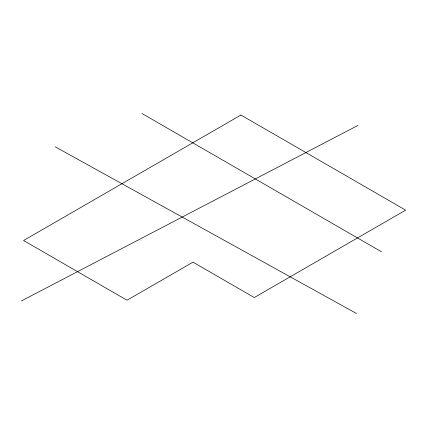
<?xml version="1.0" encoding="UTF-8"?>
<svg xmlns="http://www.w3.org/2000/svg" width="427" height="427" viewBox="0 0 427 427"><rect width="100%" height="100%" fill="white"/><g stroke="black" fill="none" stroke-linecap="round" stroke-linejoin="round"><path stroke-width="0.64" d="M21.35 300.955L358.023 125.378M55.222 146.813L356.492 313.498M141.977 113.502L381.434 251.754M240.908 115.039L23.576 240.513L127.032 300.24L192.999 262.157L254.284 297.539L405.65 210.148L240.908 115.039"/></g></svg>
